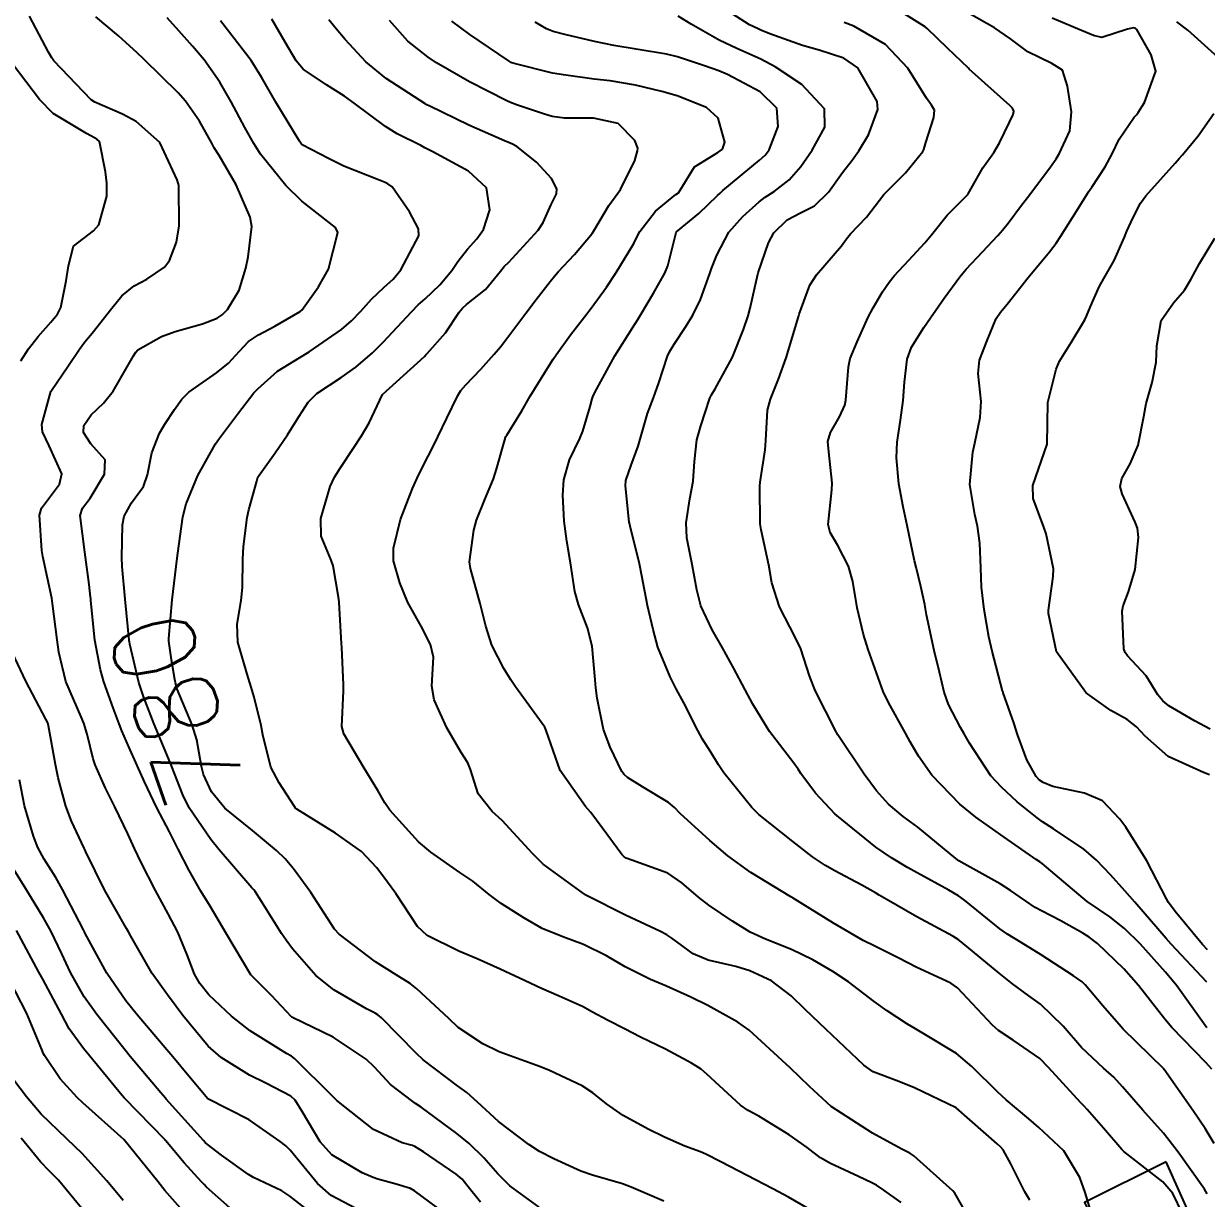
# Model space of a CAD drawing. Header units: metres. Extents: x 307586 to 320046, y 7427249 to 7434250.
# Drawn here: x 319128.7 to 319185.6, y 7429743.5 to 7429800.1 of the extents above; entities that cross this region are included whole.
import ezdxf
from ezdxf.enums import TextEntityAlignment as Align

# ---------------------------------------------------------------- set-up
doc = ezdxf.new("R2010")
doc.units = ezdxf.units.M
doc.header["$MEASUREMENT"] = 0
for name, color, linetype in [('Cotas', 45, 'Continuous'), ('Curvas de Nivel 1m', 11, 'Continuous'), ('Curvas de Nivel 5m', 15, 'Continuous'), ('Edificações', 30, 'Continuous')]:
    doc.layers.add(name, color=color, linetype=linetype)
doc.styles.add('Style-STANDARD', font='STANDARD.shx')

msp = doc.modelspace()

# ---------------------------------------------------------------- linework, layer by layer
at = {"layer": 'Curvas de Nivel 1m', "flags": 128}
for points, elevation in [([(319185.989, 7429746.155), (319185.564, 7429746.885), (319184.987, 7429747.736), (319183.593, 7429749.715), (319183.564, 7429749.75), (319181.621, 7429751.661), (319181.517, 7429751.772), (319180.632, 7429752.784), (319179.793, 7429753.798), (319179.645, 7429753.939), (319179.232, 7429754.221), (319177.664, 7429755.242), (319176.713, 7429755.834), (319176.058, 7429756.225), (319175.679, 7429756.486), (319173.979, 7429757.867), (319173.695, 7429758.072), (319173.223, 7429758.349), (319171.706, 7429759.177), (319171.247, 7429759.436), (319170.468, 7429759.909), (319169.72, 7429760.422), (319167.845, 7429761.939), (319167.744, 7429762.028), (319166.818, 7429763.019), (319166.115, 7429763.965), (319165.974, 7429764.176), (319165.768, 7429764.455), (319164.606, 7429765.982), (319163.802, 7429767.294), (319163.437, 7429767.996), (319162.875, 7429769.056), (319162.34, 7429770.012), (319161.846, 7429770.873), (319161.301, 7429772.026), (319161.099, 7429772.8), (319160.874, 7429774.03), (319160.626, 7429775.302), (319160.584, 7429776.033), (319160.768, 7429777.184), (319160.926, 7429778.03), (319160.995, 7429778.977), (319161.101, 7429780.029), (319161.292, 7429780.698), (319161.737, 7429782.022), (319161.815, 7429782.192), (319161.987, 7429782.473), (319162.817, 7429784.008), (319163.344, 7429785.328), (319163.566, 7429785.997), (319163.665, 7429786.359), (319164.034, 7429787.99), (319164.054, 7429788.053), (319164.55, 7429789.503), (319164.803, 7429789.983), (319165.446, 7429790.613), (319166.088, 7429790.955), (319166.765, 7429791.288), (319167.434, 7429791.95), (319168.112, 7429792.885), (319168.574, 7429793.48), (319168.899, 7429793.932), (319169.358, 7429794.7), (319169.808, 7429795.923), (319169.777, 7429796.303), (319168.845, 7429797.933), (319168.177, 7429798.393), (319166.996, 7429798.772), (319166.183, 7429799.004), (319164.616, 7429799.559), (319164.19, 7429799.738), (319164.015, 7429799.817), (319163.637, 7429799.998), (319162.206, 7429800.911)], 788), ([(319150.703, 7429743.33), (319150.042, 7429744.152), (319149.808, 7429744.438), (319149.528, 7429744.679), (319147.954, 7429745.761), (319147.541, 7429746.018), (319147.422, 7429746.062), (319146.933, 7429746.189), (319145.552, 7429746.831), (319143.779, 7429748.228), (319143.575, 7429748.429), (319141.747, 7429750.248), (319141.595, 7429750.356), (319141.359, 7429750.491), (319139.612, 7429751.585), (319138.708, 7429752.289), (319137.633, 7429753.316), (319137.185, 7429753.854), (319136.929, 7429754.311), (319136.576, 7429755.24), (319136.133, 7429756.323), (319135.676, 7429757.212), (319135.057, 7429758.336), (319134.366, 7429759.684), (319134.049, 7429760.347), (319133.724, 7429761.061), (319133.102, 7429762.356), (319132.647, 7429763.262), (319132.161, 7429764.374), (319132.065, 7429764.674), (319131.778, 7429765.853), (319131.619, 7429766.382), (319131.484, 7429766.687), (319130.74, 7429768.391), (319130.411, 7429769.81), (319130.328, 7429770.395), (319130.103, 7429772.145), (319130.064, 7429772.398), (319129.867, 7429773.36), (319129.639, 7429774.402), (319129.594, 7429774.695), (319129.472, 7429776.404), (319129.582, 7429776.729), (319129.915, 7429777.181), (319130.436, 7429777.884), (319130.555, 7429778.394), (319129.946, 7429779.732), (319129.615, 7429780.403), (319129.591, 7429780.769), (319129.971, 7429782.169), (319130.026, 7429782.346), (319130.054, 7429782.399), (319130.837, 7429783.549), (319131.399, 7429784.386), (319131.658, 7429784.732), (319132.011, 7429785.162), (319132.963, 7429786.366), (319133.432, 7429786.959), (319134.039, 7429787.443), (319134.636, 7429787.752), (319135.49, 7429788.336), (319135.729, 7429788.661), (319136.065, 7429789.542), (319136.202, 7429790.328), (319136.183, 7429792.248), (319136.159, 7429792.329), (319136.148, 7429792.374), (319136.105, 7429792.532), (319135.267, 7429794.339), (319134.133, 7429795.34), (319133.474, 7429795.698), (319132.142, 7429796.267), (319131.964, 7429796.382), (319130.171, 7429798.27), (319130.075, 7429798.401), (319129.905, 7429798.674), (319129, 7429800.412)], 778), ([(319153.513, 7429743.095), (319152.104, 7429744.124), (319151.529, 7429744.698), (319150.858, 7429745.462), (319150.146, 7429746.151), (319149.55, 7429746.641), (319147.841, 7429747.905), (319147.572, 7429748.089), (319147.434, 7429748.182), (319146.373, 7429748.99), (319145.589, 7429749.828), (319145.201, 7429750.214), (319143.608, 7429751.268), (319141.656, 7429752.216), (319141.623, 7429752.233), (319141.599, 7429752.25), (319140.648, 7429753.28), (319139.643, 7429754.28), (319138.444, 7429756.292), (319137.682, 7429757.575), (319137.248, 7429758.307), (319136.686, 7429759.299), (319136.156, 7429760.323), (319135.725, 7429761.152), (319135.114, 7429762.336), (319134.531, 7429763.566), (319134.178, 7429764.346), (319133.772, 7429765.249), (319133.438, 7429766.014), (319133.31, 7429766.357), (319133.025, 7429767.131), (319132.573, 7429768.369), (319132.406, 7429768.958), (319132.146, 7429770.375), (319131.952, 7429772.288), (319131.946, 7429772.379), (319131.937, 7429772.453), (319131.87, 7429773.056), (319131.696, 7429774.382), (319131.652, 7429774.615), (319131.433, 7429776.385), (319131.555, 7429776.737), (319131.916, 7429777.223), (319132.6, 7429778.37), (319132.632, 7429779.062), (319131.947, 7429779.836), (319131.603, 7429780.383), (319131.619, 7429780.721), (319131.966, 7429781.228), (319132.553, 7429781.793), (319133.025, 7429782.364), (319134, 7429784.059), (319134.11, 7429784.241), (319134.208, 7429784.348), (319135.343, 7429785.004), (319136.012, 7429785.244), (319137.32, 7429785.614), (319138.019, 7429785.874), (319138.272, 7429786.046), (319138.528, 7429786.295), (319139.092, 7429787.234), (319139.413, 7429788.286), (319139.511, 7429788.832), (319139.69, 7429790.284), (319139.617, 7429790.748), (319138.939, 7429792.292), (319138.117, 7429793.705), (319137.887, 7429794.07), (319137.768, 7429794.305), (319137.181, 7429795.362), (319136.502, 7429796.325), (319136.149, 7429796.727), (319134.493, 7429798.347), (319134.176, 7429798.653), (319133.282, 7429799.461), (319132.193, 7429800.38)], 779), ([(319185.655, 7429743.728), (319185.526, 7429743.953), (319184.255, 7429745.743), (319183.562, 7429746.649), (319182.568, 7429747.76), (319181.584, 7429748.888), (319181.161, 7429749.349), (319180.664, 7429749.784), (319179.608, 7429750.781), (319178.725, 7429751.809), (319177.633, 7429752.861), (319177.077, 7429753.268), (319176.298, 7429753.84), (319175.651, 7429754.361), (319173.827, 7429755.868), (319173.674, 7429755.982), (319173.416, 7429756.132), (319171.681, 7429757.069), (319170.209, 7429757.912), (319169.883, 7429758.106), (319169.696, 7429758.218), (319169.041, 7429758.585), (319167.707, 7429759.301), (319167.297, 7429759.534), (319166.67, 7429759.956), (319165.724, 7429760.686), (319164.081, 7429761.987), (319163.746, 7429762.323), (319162.406, 7429764.004), (319162.145, 7429764.385), (319161.773, 7429764.986), (319161.371, 7429765.617), (319161.148, 7429766.026), (319160.477, 7429767.359), (319160.111, 7429768.037), (319159.819, 7429768.609), (319159.235, 7429770.046), (319159.004, 7429770.89), (319158.727, 7429772.051), (319158.454, 7429773.478), (319158.348, 7429774.055), (319157.901, 7429775.865), (319157.857, 7429776.015), (319157.846, 7429776.061), (319157.669, 7429777.804), (319157.689, 7429778.064), (319157.94, 7429778.809), (319158.284, 7429779.723), (319158.374, 7429780.056), (319158.731, 7429781.293), (319159.017, 7429782.05), (319159.272, 7429782.765), (319159.685, 7429784.043), (319159.784, 7429784.263), (319160.009, 7429784.635), (319160.576, 7429785.476), (319160.907, 7429786.031), (319161.283, 7429786.779), (319161.73, 7429788.023), (319161.81, 7429788.268), (319162.062, 7429788.916), (319162.638, 7429790.012), (319163.309, 7429790.777), (319164.095, 7429791.481), (319164.384, 7429791.701), (319164.821, 7429791.983), (319165.549, 7429792.535), (319166.115, 7429793.173), (319166.646, 7429793.962), (319167.255, 7429795.074), (319167.243, 7429795.954), (319166.16, 7429797.119), (319164.87, 7429797.983), (319164.176, 7429798.344), (319163.026, 7429798.852), (319162.185, 7429799.253), (319160.837, 7429800.034), (319160.198, 7429800.409)], 787), ([(319185.646, 7429753.914), (319183.924, 7429755.747), (319183.676, 7429756.024), (319182.169, 7429757.765), (319181.698, 7429758.324), (319181.007, 7429759.082), (319180.325, 7429759.791), (319179.721, 7429760.33), (319178.257, 7429761.293), (319177.74, 7429761.631), (319177.479, 7429761.824), (319176.518, 7429762.606), (319175.757, 7429763.302), (319175.251, 7429763.855), (319174.221, 7429765.431), (319173.968, 7429765.868), (319173.796, 7429766.172), (319173.21, 7429767.282), (319173.004, 7429767.882), (319172.784, 7429768.847), (319172.521, 7429769.89), (319172.151, 7429771.603), (319172.1, 7429771.896), (319172.066, 7429772.098), (319171.874, 7429772.971), (319171.655, 7429773.902), (319171.582, 7429774.207), (319171.219, 7429775.907), (319171.029, 7429776.802), (319170.825, 7429777.911), (319170.703, 7429779.155), (319170.74, 7429779.912), (319170.904, 7429780.975), (319171.026, 7429781.91), (319171.095, 7429782.806), (319171.218, 7429783.908), (319171.434, 7429784.48), (319172.026, 7429785.422), (319172.339, 7429785.895), (319173.004, 7429786.847), (319173.749, 7429787.875), (319174.057, 7429788.245), (319174.849, 7429789.078), (319175.584, 7429789.855), (319175.814, 7429790.116), (319176.082, 7429790.459), (319176.68, 7429791.255), (319177.119, 7429791.835), (319178.116, 7429793.159), (319178.389, 7429793.549), (319178.556, 7429793.816), (319179.049, 7429794.902), (319179.131, 7429795.81), (319178.94, 7429797.037), (319178.699, 7429797.815), (319178.176, 7429798.132), (319177.036, 7429798.692), (319176.188, 7429799.322), (319175.423, 7429799.858), (319174.203, 7429800.546)], 791), ([(319166.545, 7429742.986), (319165.519, 7429743.575), (319164.762, 7429743.978), (319163.529, 7429744.623), (319162.263, 7429745.276), (319161.539, 7429745.635), (319161.274, 7429745.748), (319160.524, 7429746.025), (319159.549, 7429746.454), (319158.757, 7429746.846), (319157.565, 7429747.509), (319156.754, 7429748.072), (319156.098, 7429748.602), (319155.581, 7429748.933), (319154.019, 7429749.675), (319153.59, 7429749.849), (319152.823, 7429750.118), (319151.599, 7429750.564), (319150.8, 7429750.947), (319149.617, 7429751.743), (319149.166, 7429752.165), (319147.637, 7429753.607), (319147.307, 7429753.853), (319146.763, 7429754.193), (319146.069, 7429754.626), (319145.65, 7429754.9), (319143.889, 7429756.228), (319143.667, 7429756.474), (319142.532, 7429758.242), (319141.704, 7429759.376), (319141.304, 7429759.852), (319140.887, 7429760.262), (319139.727, 7429761.217), (319138.395, 7429762.293), (319137.751, 7429763.084), (319137.369, 7429763.916), (319137.269, 7429764.307), (319137.054, 7429765.59), (319136.83, 7429766.314), (319136.105, 7429768.029), (319136.014, 7429768.327), (319135.984, 7429768.496), (319135.824, 7429769.431), (319135.701, 7429770.331), (319135.697, 7429770.469), (319135.863, 7429772.33), (319136.103, 7429774.327), (319136.132, 7429774.573), (319136.375, 7429776.323), (319136.532, 7429776.941), (319137.1, 7429778.312), (319137.948, 7429779.825), (319138.139, 7429780.11), (319138.277, 7429780.297), (319139.005, 7429781.252), (319139.794, 7429782.282), (319139.885, 7429782.38), (319139.985, 7429782.479), (319140.932, 7429783.332), (319142, 7429783.991), (319142.455, 7429784.253), (319144.014, 7429785.337), (319144.494, 7429785.75), (319144.944, 7429786.221), (319145.459, 7429786.788), (319146.04, 7429787.354), (319146.486, 7429787.764), (319146.858, 7429788.198), (319147.723, 7429789.838), (319147.717, 7429790.185), (319147.274, 7429791.003), (319146.441, 7429792.205), (319146.235, 7429792.339), (319146.105, 7429792.401), (319145.784, 7429792.535), (319144.113, 7429793.19), (319143.422, 7429793.546), (319142.123, 7429794.22), (319142.08, 7429794.26), (319141.993, 7429794.393), (319140.853, 7429796.273), (319140.161, 7429797.485), (319139.655, 7429798.285), (319138.192, 7429800.191)], 781), ([(319170.942, 7429743.324), (319170.105, 7429743.911), (319169.752, 7429744.143), (319169.526, 7429744.265), (319168.883, 7429744.572), (319167.535, 7429745.186), (319167.061, 7429745.47), (319166.417, 7429745.957), (319165.552, 7429746.568), (319164.083, 7429747.467), (319163.569, 7429747.752), (319163.201, 7429747.994), (319161.588, 7429749.501), (319161.307, 7429749.731), (319160.848, 7429750.021), (319159.603, 7429750.701), (319158.386, 7429751.277), (319157.617, 7429751.677), (319156.842, 7429752.072), (319156.045, 7429752.501), (319155.629, 7429752.738), (319154.483, 7429753.253), (319153.638, 7429753.618), (319152.569, 7429754.121), (319151.647, 7429754.551), (319150.543, 7429755.037), (319149.656, 7429755.419), (319148.13, 7429756.175), (319147.669, 7429756.608), (319146.62, 7429758.196), (319146.222, 7429758.726), (319145.705, 7429759.428), (319144.968, 7429760.217), (319143.726, 7429761.095), (319141.859, 7429762.249), (319141.796, 7429762.302), (319141.744, 7429762.374), (319141.005, 7429763.517), (319140.602, 7429764.272), (319140.229, 7429765.825), (319140.149, 7429766.276), (319139.803, 7429767.639), (319139.621, 7429768.282), (319139.514, 7429768.585), (319139.015, 7429770.288), (319138.989, 7429771.145), (319139.185, 7429772.287), (319139.246, 7429772.91), (319139.261, 7429774.286), (319139.293, 7429774.882), (319139.466, 7429776.284), (319139.544, 7429776.648), (319139.929, 7429778.041), (319139.982, 7429778.229), (319140.008, 7429778.279), (319140.816, 7429779.4), (319141.413, 7429780.265), (319141.621, 7429780.601), (319141.967, 7429781.167), (319142.397, 7429781.833), (319142.818, 7429782.247), (319143.991, 7429783.025), (319144.702, 7429783.517), (319145.493, 7429784.215), (319145.752, 7429784.466), (319146.008, 7429784.721), (319147.382, 7429786.19), (319147.699, 7429786.514), (319148.032, 7429786.814), (319148.736, 7429787.479), (319149.31, 7429788.167), (319149.61, 7429788.612), (319150.063, 7429789.206), (319150.519, 7429789.705), (319150.832, 7429790.152), (319151.142, 7429791.094), (319150.982, 7429792.151), (319150.111, 7429792.952), (319148.41, 7429793.887), (319148.121, 7429794.032), (319148.02, 7429794.079), (319147.819, 7429794.185), (319146.683, 7429794.756), (319146.132, 7429795.1), (319144.62, 7429796.225), (319144.148, 7429796.569), (319143.282, 7429797.117), (319142.167, 7429797.857), (319141.832, 7429798.263), (319141.293, 7429799.157), (319140.656, 7429800.275)], 782), ([(319174.61, 7429741.859), (319173.522, 7429743.767), (319173.428, 7429743.871), (319171.54, 7429745.56), (319171.344, 7429745.696), (319170.939, 7429745.899), (319169.554, 7429746.66), (319167.573, 7429747.94), (319166.53, 7429748.903), (319165.591, 7429749.791), (319165.397, 7429749.972), (319163.617, 7429751.603), (319163.072, 7429751.996), (319161.631, 7429752.796), (319160.816, 7429753.203), (319159.64, 7429753.726), (319158.88, 7429754.048), (319157.649, 7429754.664), (319156.762, 7429755.181), (319155.659, 7429755.73), (319154.663, 7429756.1), (319153.669, 7429756.511), (319152.78, 7429757.016), (319151.687, 7429757.715), (319151.111, 7429758.139), (319150.328, 7429758.779), (319149.703, 7429759.206), (319148.304, 7429760.174), (319147.72, 7429760.683), (319146.328, 7429762.201), (319146.088, 7429762.547), (319145.752, 7429763.149), (319145.105, 7429764.217), (319144.127, 7429765.879), (319144.019, 7429766.228), (319144.111, 7429767.925), (319144.109, 7429768.227), (319144.028, 7429770.031), (319144.016, 7429770.228), (319143.901, 7429772.191), (319143.895, 7429772.23), (319143.865, 7429772.457), (319143.606, 7429773.96), (319143.508, 7429774.236), (319143.037, 7429775.386), (319143.007, 7429776.243), (319143.47, 7429777.781), (319143.676, 7429778.234), (319143.937, 7429778.664), (319144.566, 7429779.605), (319144.968, 7429780.22), (319145.334, 7429780.845), (319145.983, 7429782.21), (319148.001, 7429784.033), (319148.07, 7429784.111), (319148.134, 7429784.179), (319149.01, 7429785.173), (319149.67, 7429786.164), (319149.827, 7429786.361), (319150.029, 7429786.534), (319150.929, 7429787.262), (319151.664, 7429788.144), (319151.838, 7429788.36), (319152.057, 7429788.581), (319153.474, 7429790.119), (319153.707, 7429790.488), (319154.091, 7429791.346), (319154.347, 7429791.86), (319154.369, 7429792.107), (319154.108, 7429792.599), (319153.386, 7429793.391), (319152.443, 7429794.135), (319152.238, 7429794.253), (319152.125, 7429794.301), (319151.858, 7429794.41), (319150.133, 7429795.172), (319148.221, 7429796.101), (319148.142, 7429796.137), (319148.115, 7429796.153), (319148.066, 7429796.181), (319146.161, 7429797.418), (319145.178, 7429798.22), (319144.183, 7429799.284), (319143.75, 7429799.798), (319143.391, 7429800.242)], 783), ([(319177.125, 7429743.432), (319176.882, 7429743.83), (319176.21, 7429745.173), (319175.838, 7429745.846), (319175.709, 7429746.002), (319175.556, 7429746.137), (319173.573, 7429747.87), (319171.582, 7429748.841), (319170.821, 7429749.137), (319169.59, 7429749.606), (319169.136, 7429749.925), (319167.614, 7429751.368), (319167.002, 7429751.949), (319166.294, 7429752.624), (319165.636, 7429753.267), (319164.692, 7429753.98), (319163.648, 7429754.472), (319162.974, 7429754.672), (319161.653, 7429754.977), (319160.924, 7429755.289), (319159.895, 7429756.037), (319159.665, 7429756.203), (319159.35, 7429756.361), (319157.679, 7429757.139), (319155.799, 7429758.088), (319155.732, 7429758.128), (319155.694, 7429758.159), (319155.472, 7429758.315), (319153.708, 7429759.601), (319153.197, 7429760.115), (319151.737, 7429761.704), (319151.263, 7429762.137), (319150.591, 7429762.988), (319150.209, 7429764.153), (319150.085, 7429764.476), (319149.771, 7429764.982), (319149.078, 7429766.167), (319148.472, 7429767.505), (319148.357, 7429768.175), (319148.442, 7429769.558), (319148.29, 7429770.175), (319147.846, 7429771.049), (319147.207, 7429772.19), (319146.812, 7429773.136), (319146.517, 7429774.2), (319146.504, 7429774.816), (319146.847, 7429776.196), (319147.417, 7429777.679), (319147.644, 7429778.184), (319147.939, 7429778.765), (319148.414, 7429779.71), (319148.635, 7429780.173), (319149.073, 7429781.063), (319149.606, 7429782.164), (319149.751, 7429782.396), (319149.988, 7429782.67), (319150.717, 7429783.432), (319151.354, 7429784.146), (319151.651, 7429784.5), (319152.011, 7429784.962), (319152.877, 7429786.127), (319153.373, 7429786.78), (319154.046, 7429787.644), (319154.251, 7429787.907), (319154.434, 7429788.106), (319155.222, 7429788.937), (319156.072, 7429789.961), (319156.151, 7429790.089), (319156.875, 7429791.294), (319157.432, 7429792.07), (319158.117, 7429793.473), (319158.255, 7429793.925), (319158.263, 7429794.059), (319158.127, 7429794.428), (319157.312, 7429795.249), (319156.137, 7429795.511), (319154.744, 7429795.497), (319154.138, 7429795.579), (319153.733, 7429795.71), (319152.48, 7429796.135), (319152.145, 7429796.252), (319151.956, 7429796.332), (319150.159, 7429797.247), (319148.581, 7429798.176), (319148.175, 7429798.437), (319147.196, 7429799.208), (319146.32, 7429800.208)], 784), ([(319184.467, 7429742.787), (319183.998, 7429743.745), (319183.531, 7429744.309), (319181.653, 7429745.769), (319181.554, 7429745.863), (319180.672, 7429746.891), (319179.885, 7429747.795), (319179.733, 7429747.956), (319179.576, 7429748.118), (319178.029, 7429749.816), (319177.599, 7429750.247), (319176.321, 7429751.13), (319175.619, 7429751.592), (319175.331, 7429751.853), (319173.641, 7429753.643), (319173.317, 7429753.873), (319171.65, 7429754.641), (319170.826, 7429755.074), (319169.66, 7429755.655), (319169.111, 7429755.926), (319167.675, 7429756.756), (319165.742, 7429757.969), (319165.71, 7429757.987), (319165.693, 7429757.998), (319165.631, 7429758.033), (319163.705, 7429759.196), (319162.594, 7429760.001), (319161.724, 7429760.732), (319160.307, 7429762.032), (319160.033, 7429762.323), (319159.748, 7429762.562), (319158.492, 7429763.316), (319157.76, 7429763.774), (319157.608, 7429763.909), (319157.501, 7429764.064), (319156.931, 7429765.229), (319156.606, 7429766.078), (319156.305, 7429767.583), (319156.24, 7429768.084), (319156.21, 7429768.477), (319156.073, 7429770.086), (319155.846, 7429770.982), (319155.403, 7429772.095), (319155.242, 7429772.724), (319155.028, 7429774.099), (319154.855, 7429775.139), (319154.728, 7429776.102), (319154.656, 7429777.368), (319154.704, 7429778.102), (319154.978, 7429779.064), (319155.474, 7429780.095), (319155.618, 7429780.433), (319155.976, 7429781.635), (319156.074, 7429781.996), (319156.107, 7429782.088), (319156.202, 7429782.304), (319157.157, 7429784.073), (319158.016, 7429785.411), (319158.269, 7429785.809), (319158.417, 7429786.056), (319159.012, 7429787.077), (319159.561, 7429788.045), (319159.705, 7429788.395), (319160.071, 7429789.871), (319160.109, 7429790.003), (319160.131, 7429790.039), (319161.204, 7429790.911), (319162.099, 7429791.775), (319162.224, 7429791.896), (319162.359, 7429792.016), (319164.118, 7429793.482), (319164.387, 7429793.72), (319164.579, 7429793.985), (319165.012, 7429795.104), (319164.951, 7429795.982), (319164.155, 7429796.765), (319162.572, 7429797.608), (319162.169, 7429797.778), (319161.469, 7429798.027), (319160.177, 7429798.461), (319159.637, 7429798.586), (319158.181, 7429798.823), (319157.109, 7429799.003), (319156.184, 7429799.191), (319154.76, 7429799.531), (319154.189, 7429799.678), (319153.872, 7429799.797), (319153.325, 7429800.123)], 786), ([(319185.882, 7429749.726), (319185.598, 7429750.055), (319183.958, 7429751.747), (319183.627, 7429752.143), (319182.358, 7429753.763), (319181.655, 7429754.568), (319180.378, 7429755.789), (319179.972, 7429756.092), (319179.678, 7429756.276), (319178.623, 7429756.871), (319177.688, 7429757.347), (319177.383, 7429757.518), (319176.918, 7429757.832), (319176.196, 7429758.34), (319175.701, 7429758.65), (319173.959, 7429759.619), (319173.712, 7429759.767), (319173.57, 7429759.871), (319171.735, 7429761.374), (319171.033, 7429761.901), (319170.33, 7429762.493), (319169.755, 7429763.133), (319169.162, 7429763.926), (319167.888, 7429765.833), (319167.818, 7429765.94), (319167.784, 7429766.005), (319166.798, 7429767.955), (319166.524, 7429768.664), (319166.106, 7429769.966), (319165.841, 7429770.533), (319165.077, 7429771.978), (319164.716, 7429773.141), (319164.571, 7429773.983), (319164.196, 7429775.691), (319164.152, 7429775.988), (319164.128, 7429777.79), (319164.149, 7429777.988), (319164.399, 7429779.535), (319164.425, 7429779.985), (319164.504, 7429781.456), (319164.64, 7429781.983), (319165.029, 7429782.943), (319165.395, 7429783.976), (319165.991, 7429785.939), (319165.997, 7429785.97), (319166.005, 7429785.989), (319166.024, 7429786.074), (319166.544, 7429787.464), (319166.863, 7429787.958), (319168.067, 7429789.363), (319168.307, 7429789.701), (319168.501, 7429789.936), (319169.267, 7429790.746), (319170.102, 7429791.826), (319170.147, 7429791.875), (319170.187, 7429791.919), (319171.147, 7429792.875), (319171.98, 7429793.901), (319172.029, 7429793.997), (319172.129, 7429794.334), (319172.5, 7429795.542), (319172.534, 7429795.894), (319172.397, 7429796.138), (319172.159, 7429796.469), (319171.258, 7429797.909), (319170.184, 7429799.058), (319168.664, 7429799.935), (319168.195, 7429800.106)], 789), ([(319185.669, 7429755.478), (319185.429, 7429755.732), (319184.11, 7429757.325), (319183.79, 7429757.749), (319183.695, 7429757.935), (319182.756, 7429759.76), (319181.737, 7429761.375), (319181.455, 7429761.774), (319180.615, 7429762.65), (319179.755, 7429763.012), (319178.231, 7429763.342), (319177.76, 7429763.524), (319177.586, 7429763.647), (319177.427, 7429763.825), (319176.983, 7429764.624), (319176.536, 7429765.839), (319176.357, 7429766.401), (319175.847, 7429767.849), (319175.838, 7429767.874), (319175.814, 7429767.942), (319175.308, 7429769.855), (319175.16, 7429770.54), (319174.928, 7429771.859), (319174.8, 7429772.935), (319174.771, 7429773.861), (319174.716, 7429775.046), (319174.601, 7429775.863), (319174.477, 7429776.423), (319174.239, 7429777.867), (319174.38, 7429779.435), (319174.478, 7429779.865), (319174.734, 7429781.1), (319174.786, 7429781.862), (319174.642, 7429783.218), (319174.698, 7429783.863), (319175.071, 7429784.806), (319175.498, 7429785.855), (319175.715, 7429786.174), (319176.04, 7429786.551), (319177.051, 7429787.835), (319178.065, 7429789.064), (319178.394, 7429789.493), (319178.602, 7429789.815), (319179.171, 7429790.725), (319179.845, 7429791.803), (319179.948, 7429791.958), (319180.107, 7429792.19), (319180.755, 7429793.156), (319181.09, 7429793.79), (319181.429, 7429794.491), (319182.15, 7429795.555), (319182.257, 7429795.673), (319182.341, 7429795.777), (319182.636, 7429796.251), (319183.191, 7429797.765), (319182.968, 7429798.555), (319182.274, 7429799.779), (319182.194, 7429799.842), (319182.12, 7429799.855), (319181.827, 7429799.784), (319180.593, 7429799.392), (319180.19, 7429799.48), (319179.414, 7429799.808), (319178.2, 7429800.311)], 792), ([(319186.18, 7429798.421), (319184.722, 7429799.745), (319184.199, 7429800.136)], 793), ([(319128.583, 7429783.826), (319128.953, 7429784.41), (319129.422, 7429784.993), (319130.016, 7429785.679), (319130.346, 7429786.07), (319130.504, 7429786.395), (319130.756, 7429787.679), (319130.879, 7429788.392), (319131.111, 7429789.341), (319132.07, 7429790.079), (319132.335, 7429790.376), (319132.716, 7429791.748), (319132.723, 7429792.371), (319132.655, 7429792.918), (319132.37, 7429794.376), (319132.243, 7429794.497), (319132.125, 7429794.562), (319131.742, 7429794.769), (319130.136, 7429795.73), (319129.477, 7429796.407), (319128.169, 7429798.136)], 777), ([(319185.765, 7429763.894), (319185.485, 7429764.015), (319183.778, 7429764.776), (319182.669, 7429765.761), (319182.249, 7429766.217), (319181.801, 7429766.556), (319181.02, 7429767.003), (319179.894, 7429767.799), (319179.814, 7429767.87), (319178.415, 7429769.814), (319178.02, 7429771.659), (319178.029, 7429771.818), (319178.246, 7429773.449), (319178.26, 7429773.816), (319177.908, 7429775.497), (319177.804, 7429775.822), (319177.291, 7429777.194), (319177.276, 7429777.83), (319177.953, 7429779.82), (319177.983, 7429781.82), (319178.392, 7429783.423), (319178.555, 7429783.814), (319179.112, 7429784.714), (319179.769, 7429785.803), (319179.856, 7429785.981), (319180.039, 7429786.439), (319180.455, 7429787.389), (319180.693, 7429787.794), (319181.189, 7429788.662), (319181.672, 7429789.784), (319181.797, 7429790.063), (319182.087, 7429790.688), (319182.456, 7429791.416), (319182.712, 7429791.771), (319184.119, 7429793.346), (319184.309, 7429793.56), (319184.469, 7429793.747), (319185.226, 7429794.649), (319185.982, 7429795.732)], 793), ([(319185.797, 7429766.103), (319185.041, 7429766.497), (319183.808, 7429767.219), (319183.517, 7429767.46), (319183.283, 7429767.758), (319182.716, 7429768.66), (319181.831, 7429769.63), (319181.708, 7429769.781), (319181.653, 7429769.965), (319181.565, 7429771.783), (319181.613, 7429772.035), (319181.872, 7429772.715), (319182.191, 7429773.775), (319182.35, 7429775.33), (319182.299, 7429775.774), (319182.2, 7429776.06), (319181.922, 7429776.658), (319181.564, 7429777.419), (319181.469, 7429777.785), (319181.557, 7429778.164), (319181.944, 7429778.868), (319182.339, 7429779.774), (319182.603, 7429781.141), (319182.721, 7429781.769), (319183.014, 7429782.786), (319183.203, 7429783.762), (319183.227, 7429784.55), (319183.446, 7429785.759), (319184.042, 7429786.613), (319184.567, 7429787.225), (319184.872, 7429787.742), (319185.283, 7429788.516), (319186.025, 7429789.73)], 794), ([(319148.621, 7429743.06), (319147.52, 7429743.879), (319147.32, 7429743.983), (319146.636, 7429744.193), (319145.752, 7429744.433), (319145.526, 7429744.513), (319144.997, 7429744.747), (319143.537, 7429745.607), (319142.98, 7429746.236), (319142.118, 7429747.692), (319141.774, 7429748.248), (319141.575, 7429748.439), (319140.368, 7429749.056), (319139.585, 7429749.45), (319138.213, 7429750.294), (319137.601, 7429750.837), (319136.382, 7429752.319), (319136.057, 7429752.753), (319135.633, 7429753.319), (319134.905, 7429754.337), (319133.867, 7429756.142), (319133.757, 7429756.349), (319133.665, 7429756.509), (319132.611, 7429758.361), (319131.711, 7429760.189), (319131.652, 7429760.311), (319131.628, 7429760.371), (319131.021, 7429761.675), (319130.751, 7429762.385), (319130.383, 7429763.761), (319130.245, 7429764.395), (319129.917, 7429766.263), (319129.875, 7429766.399), (319129.786, 7429766.581), (319128.823, 7429768.41), (319127.908, 7429770.343)], 777), ([(319144.698, 7429743.032), (319143.517, 7429743.66), (319142.858, 7429744.237), (319141.539, 7429745.837), (319141.333, 7429746.045), (319141.054, 7429746.257), (319139.558, 7429747.3), (319137.573, 7429748.3), (319136.669, 7429749.399), (319135.887, 7429750.326), (319135.598, 7429750.667), (319134.182, 7429752.344), (319133.63, 7429753.023), (319132.72, 7429754.359), (319131.662, 7429756.301), (319131.641, 7429756.349), (319131.631, 7429756.37), (319131.589, 7429756.447), (319130.581, 7429758.387), (319130.272, 7429758.965), (319129.707, 7429759.847), (319129.392, 7429760.403), (319129.182, 7429760.942), (319128.755, 7429762.41), (319128.51, 7429763.654)], 776), ([(319139.344, 7429742.442), (319137.521, 7429744.059), (319137.398, 7429744.178), (319137.279, 7429744.304), (319136.437, 7429745.221), (319135.543, 7429746.306), (319135.523, 7429746.33), (319133.573, 7429748.33), (319133.554, 7429748.35), (319133.447, 7429748.478), (319131.893, 7429750.367), (319131.596, 7429750.722), (319130.907, 7429751.682), (319130.531, 7429752.386), (319129.638, 7429754.06), (319129.444, 7429754.402), (319129.201, 7429754.851), (319128.371, 7429756.413)], 774), ([(319136.239, 7429743.054), (319135.516, 7429743.901), (319135.17, 7429744.334), (319133.543, 7429746.35), (319131.569, 7429748.119), (319131.287, 7429748.374), (319130.465, 7429749.27), (319129.714, 7429750.398), (319129.674, 7429750.479), (319129.596, 7429750.675), (319128.87, 7429752.407), (319128.056, 7429753.997)], 773), ([(319133.509, 7429743.417), (319132.723, 7429744.358), (319131.536, 7429745.67), (319131.182, 7429746.018), (319130.786, 7429746.381), (319129.56, 7429747.56), (319128.851, 7429748.407), (319127.589, 7429750.073)], 772), ([(319131.503, 7429743.036), (319130.388, 7429744.387), (319129.964, 7429744.83), (319129.532, 7429745.278), (319128.598, 7429746.409)], 771)]:
    msp.add_lwpolyline(points, dxfattribs=dict(at, elevation=elevation))
at = {"layer": 'Curvas de Nivel 5m', "flags": 128}
for points, elevation in [([(319185.641, 7429751.73), (319184.201, 7429753.744), (319183.653, 7429754.404), (319182.435, 7429755.762), (319181.68, 7429756.511), (319180.967, 7429757.062), (319179.884, 7429757.797), (319179.779, 7429757.884), (319179.695, 7429757.963), (319178.763, 7429758.748), (319177.711, 7429759.625), (319177.598, 7429759.708), (319177.429, 7429759.824), (319175.73, 7429761.017), (319174.534, 7429761.862), (319173.749, 7429762.492), (319172.415, 7429763.883), (319171.772, 7429764.791), (319171.37, 7429765.487), (319171.139, 7429765.9), (319170.329, 7429767.388), (319170.075, 7429767.917), (319169.82, 7429768.582), (319169.35, 7429769.925), (319169.125, 7429770.646), (319168.819, 7429771.93), (319168.606, 7429773.203), (319168.394, 7429773.935), (319167.893, 7429774.939), (319167.522, 7429775.569), (319167.429, 7429775.947), (319167.604, 7429777.62), (319167.621, 7429777.945), (319167.449, 7429779.448), (319167.41, 7429779.948), (319167.533, 7429780.372), (319167.971, 7429781.128), (319168.226, 7429781.691), (319168.277, 7429781.937), (319168.397, 7429783.538), (319168.487, 7429783.935), (319168.811, 7429784.732), (319169.353, 7429785.927), (319169.585, 7429786.369), (319170.041, 7429787.153), (319170.351, 7429787.616), (319170.598, 7429787.915), (319171.304, 7429788.664), (319172.069, 7429789.502), (319172.386, 7429789.895), (319173.141, 7429790.831), (319174.102, 7429791.805), (319174.136, 7429791.836), (319174.155, 7429791.869), (319174.866, 7429793.111), (319175.386, 7429793.857), (319175.668, 7429794.317), (319176.145, 7429795.319), (319176.316, 7429795.682), (319176.358, 7429795.847), (319176.29, 7429795.984), (319176.155, 7429796.108), (319174.208, 7429797.87), (319174.173, 7429797.904), (319173.163, 7429798.866), (319172.192, 7429799.815), (319172.091, 7429799.901), (319170.21, 7429801.076)], 790), ([(319159.516, 7429743.374), (319157.939, 7429744.056), (319157.524, 7429744.217), (319156.079, 7429744.633), (319155.53, 7429744.83), (319154.228, 7429745.411), (319153.539, 7429745.768), (319153.025, 7429746.115), (319151.559, 7429747.208), (319150.544, 7429748.145), (319150.038, 7429748.613), (319149.581, 7429748.932), (319147.939, 7429750.177), (319147.598, 7429750.497), (319145.936, 7429752.205), (319145.759, 7429752.343), (319145.625, 7429752.422), (319145.204, 7429752.638), (319143.636, 7429753.544), (319142.78, 7429754.239), (319141.656, 7429755.524), (319141.342, 7429755.937), (319141.121, 7429756.258), (319140.162, 7429757.797), (319139.851, 7429758.278), (319139.783, 7429758.368), (319139.695, 7429758.469), (319138.125, 7429760.296), (319137.72, 7429760.785), (319136.675, 7429762.316), (319136.368, 7429762.94), (319135.826, 7429764.329), (319135.811, 7429764.377), (319135.765, 7429764.49), (319135.002, 7429766.338), (319134.479, 7429767.667), (319134.264, 7429768.345), (319133.831, 7429770.192), (319133.806, 7429770.324), (319133.798, 7429770.351), (319133.798, 7429770.386), (319133.602, 7429772.354), (319133.456, 7429773.933), (319133.44, 7429774.357), (319133.476, 7429775.934), (319133.548, 7429776.355), (319133.912, 7429776.985), (319134.487, 7429777.782), (319134.679, 7429778.343), (319134.88, 7429779.404), (319135.249, 7429780.337), (319135.51, 7429780.784), (319135.97, 7429781.483), (319136.32, 7429781.983), (319136.662, 7429782.32), (319137.992, 7429783.252), (319138.574, 7429783.717), (319139.099, 7429784.289), (319139.539, 7429784.753), (319140.011, 7429785.075), (319140.795, 7429785.493), (319142.022, 7429786.199), (319142.092, 7429786.259), (319142.897, 7429787.39), (319143.386, 7429788.24), (319143.839, 7429790.002), (319143.719, 7429790.235), (319142.092, 7429791.515), (319141.33, 7429792.268), (319140.118, 7429793.773), (319139.783, 7429794.283), (319139.357, 7429795.062), (319138.701, 7429796.294), (319138.157, 7429797.233), (319137.4, 7429798.312), (319136.838, 7429798.978), (319136.187, 7429799.701), (319135.616, 7429800.336)], 780), ([(319180.193, 7429742.473), (319179.779, 7429743.796), (319179.534, 7429744.515), (319178.756, 7429745.808), (319177.564, 7429746.928), (319177.081, 7429747.34), (319176.485, 7429747.836), (319175.989, 7429748.255), (319175.581, 7429748.632), (319174.339, 7429749.863), (319173.602, 7429750.481), (319172.108, 7429751.393), (319171.62, 7429751.667), (319171.239, 7429751.896), (319170.254, 7429752.535), (319169.634, 7429752.992), (319168.393, 7429753.933), (319167.648, 7429754.428), (319166.69, 7429754.992), (319165.658, 7429755.496), (319164.408, 7429755.983), (319163.668, 7429756.328), (319162.814, 7429756.86), (319161.687, 7429757.628), (319161.183, 7429758.018), (319160.379, 7429758.709), (319159.704, 7429759.166), (319157.977, 7429759.791), (319157.711, 7429759.888), (319157.603, 7429759.953), (319157.498, 7429760.063), (319156.827, 7429760.973), (319155.998, 7429762.086), (319155.883, 7429762.226), (319155.746, 7429762.377), (319154.527, 7429764.102), (319153.854, 7429766.038), (319153.829, 7429766.11), (319153.784, 7429766.189), (319152.374, 7429768.132), (319152.153, 7429768.472), (319151.822, 7429769.021), (319151.248, 7429770.146), (319150.946, 7429771.05), (319150.682, 7429772.152), (319150.208, 7429773.828), (319150.172, 7429774.157), (319150.376, 7429775.678), (319150.496, 7429776.154), (319150.911, 7429777.157), (319151.32, 7429778.146), (319151.466, 7429778.616), (319151.893, 7429780.141), (319151.909, 7429780.185), (319151.955, 7429780.25), (319152.684, 7429781.417), (319153.088, 7429782.123), (319153.998, 7429783.594), (319154.199, 7429783.91), (319154.331, 7429784.107), (319155.031, 7429785.081), (319155.812, 7429786.092), (319155.908, 7429786.208), (319156.027, 7429786.367), (319156.752, 7429787.37), (319157.223, 7429788.072), (319158.067, 7429789.466), (319158.262, 7429789.867), (319158.36, 7429790.057), (319159.117, 7429791.021), (319160.1, 7429791.824), (319160.221, 7429791.919), (319160.304, 7429792.038), (319160.984, 7429793.161), (319162.121, 7429793.851), (319162.337, 7429794.017), (319162.455, 7429794.344), (319162.138, 7429795.501), (319161.575, 7429796.026), (319160.151, 7429796.58), (319159.415, 7429796.787), (319158.159, 7429797.101), (319156.937, 7429797.303), (319156.162, 7429797.389), (319154.684, 7429797.586), (319154.166, 7429797.671), (319152.318, 7429798.138), (319152.208, 7429798.175), (319152.173, 7429798.191), (319152.028, 7429798.288), (319150.187, 7429799.532), (319149.316, 7429800.169)], 785), ([(319143.322, 7429742.232), (319141.517, 7429743.628), (319141.144, 7429743.881), (319140.322, 7429744.268), (319139.767, 7429744.518), (319139.527, 7429744.667), (319138.24, 7429745.589), (319137.541, 7429746.127), (319137.452, 7429746.211), (319137.373, 7429746.303), (319135.572, 7429748.288), (319135.536, 7429748.33), (319135.309, 7429748.599), (319133.846, 7429750.347), (319133.597, 7429750.653), (319132.233, 7429752.364), (319131.626, 7429753.214), (319130.966, 7429754.38), (319130.549, 7429755.284), (319130.023, 7429756.395), (319129.672, 7429757.011), (319128.816, 7429758.409), (319127.711, 7429760.199)], 775)]:
    msp.add_lwpolyline(points, dxfattribs=dict(at, elevation=elevation))
at = {"layer": 'Edificações'}
msp.add_lwpolyline([(319183.684, 7429745.277), (319179.756, 7429743.314), (319181.762, 7429739.3), (319185.516, 7429741.177)], close=True, dxfattribs=at)

# ---------------------------------------------------------------- texts
at = {"layer": 'Cotas', "style": 'Style-STANDARD'}
msp.add_text('780', height=4, rotation=109.3802, dxfattribs=at).set_placement((319136.046, 7429767.086, 780), align=Align.MIDDLE_CENTER)

doc.saveas('drawing.dxf')
